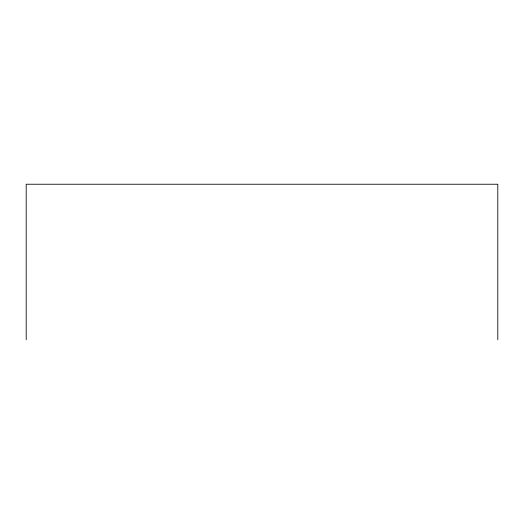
<?xml version="1.0" encoding="UTF-8"?>
<svg xmlns="http://www.w3.org/2000/svg" width="524" height="524" viewBox="0 0 524 524"><rect width="100%" height="100%" fill="white"/><g stroke="black" fill="none" stroke-linecap="round" stroke-linejoin="round"><path stroke-width="0.79" d="M497.8 339.762L497.8 184.238L26.2 184.238L26.2 339.762"/></g></svg>
